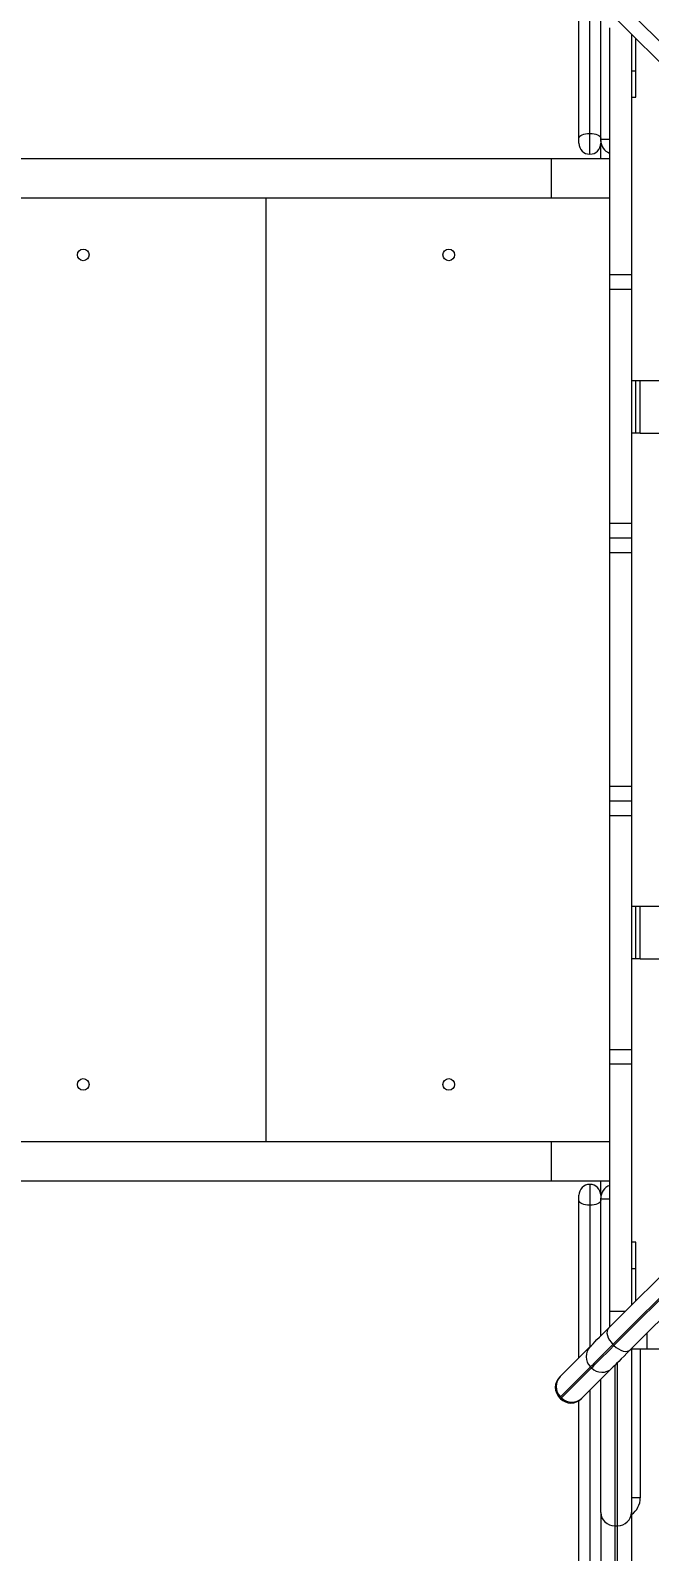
# Model space of a CAD drawing. Header units: millimetres. Extents: x -5609 to 5139, y -3980 to 3221.
# Drawn here: x -531 to -108, y -377 to 665 of the extents above; entities that cross this region are included whole.
import ezdxf

# ---------------------------------------------------------------- set-up
doc = ezdxf.new("R2010")
doc.units = ezdxf.units.MM
for name, color, linetype in [('DIKOM_ОБЪЕКТ', 7, 'Continuous'), ('DIKOM_РАЗМЕР_ЗОНА', 7, 'Continuous'), ('DIKOM_РАЗМЕР_ОБЪЕКТА', 7, 'Continuous')]:
    doc.layers.add(name, color=color, linetype=linetype)
doc.styles.add('style1', font='arial.ttf', dxfattribs={"width": 0.8})
doc.dimstyles.new('1-50', dxfattribs={"dimtxt": 300, "dimasz": 200, "dimexe": 100, "dimexo": 0, "dimgap": 100, "dimtad": 1, "dimtxsty": 'style1', "dimcen": 200, "dimclrd": 7, "dimclre": 7, "dimclrt": 7, "dimadec": 1, "dimazin": 2, "dimtfac": 1, "dimtmove": 0, "dimatfit": 2, "dimfxl": 0, "dimlwd": 25, "dimlwe": 18, "dimarcsym": 0})

# ---------------------------------------------------------------- blocks, each defined once
blk = doc.blocks.new('A$Cc336a1e3')
at = {"color": 7, "linetype": 'Continuous', "lineweight": 15}
for p, q in [((2664, 1863.9), (2664, 1971.1)), ((2687.3, 1961.9), (2750.8, 1898.4)), ((2679, 1862.8), (2679, 1956.1)), ((2747.8, 1887.2), (2684.3, 1950.8)), ((2685, 1939.3), (2685, 1770.2)), ((2700, 1935.1), (2700, 1770.2)), ((2703, 1909.9), (2703, 1932.1)), ((2700, 1909.9), (2703, 1909.9)), ((2703, 1891.9), (2703, 1909.9)), ((2700, 1891.9), (2703, 1891.9)), ((2671.5, 1852.8), (2671.5, 1867.1)), ((2664, 1860.3), (2664, 1863.9)), ((2664, 1860.3), (2664, 1860.3)), ((2679, 1862.3), (2679, 1862.8)), ((2679, 1862.3), (2679, 1860.3)), ((2679, 1862.3), (2679, 1862.3)), ((2679, 1849.9), (2679, 1860.3)), ((2679, 1860.3), (2679, 1860.3)), ((2200, 1849.9), (2645.1, 1849.9)), ((2645.1, 1849.9), (2645.1, 1822.9)), ((2645.1, 1849.9), (2685, 1849.9)), ((2671.5, 1852.8), (2671.5, 1852.8)), ((2143.8, 1822.9), (2645.1, 1822.9)), ((2450, 1822.9), (2450, 1176.9)), ((2645.1, 1822.9), (2685, 1822.9)), ((2700, 1770.2), (2685, 1770.2)), ((2685, 1770.2), (2685, 1760.2)), ((2700, 1760.2), (2685, 1760.2)), ((2685, 1760.2), (2685, 1599.9)), ((2700, 1770.2), (2700, 1760.2)), ((2700, 1760.2), (2700, 1599.9)), ((2700, 1697.9), (2703, 1697.9)), ((2703, 1661.9), (2703, 1697.9)), ((2703, 1697.9), (2706, 1697.9)), ((2706, 1661.9), (2706, 1697.9)), ((2706, 1697.9), (2740, 1697.9)), ((2703, 1661.9), (2700, 1661.9)), ((2706, 1661.9), (2703, 1661.9)), ((2706, 1661.9), (2740, 1661.9)), ((2700, 1599.9), (2685, 1599.9)), ((2685, 1599.9), (2685, 1589.9)), ((2700, 1599.9), (2700, 1589.9)), ((2700, 1589.9), (2685, 1589.9)), ((2685, 1589.9), (2685, 1579.9)), ((2700, 1589.9), (2700, 1579.9)), ((2685, 1579.9), (2685, 1419.9)), ((2700, 1579.9), (2685, 1579.9)), ((2700, 1579.9), (2700, 1419.9)), ((2700, 1419.9), (2685, 1419.9)), ((2685, 1419.9), (2685, 1409.9)), ((2700, 1419.9), (2700, 1409.9)), ((2700, 1409.9), (2685, 1409.9)), ((2685, 1409.9), (2685, 1399.9)), ((2700, 1409.9), (2700, 1399.9)), ((2700, 1399.9), (2685, 1399.9)), ((2685, 1399.9), (2685, 1239.6)), ((2700, 1399.9), (2700, 1239.6)), ((2700, 1337.9), (2703, 1337.9)), ((2703, 1301.9), (2703, 1337.9)), ((2703, 1337.9), (2706, 1337.9)), ((2706, 1301.9), (2706, 1337.9)), ((2706, 1337.9), (2740, 1337.9)), ((2703, 1301.9), (2700, 1301.9)), ((2706, 1301.9), (2703, 1301.9)), ((2706, 1301.9), (2740, 1301.9)), ((2700, 1239.6), (2685, 1239.6)), ((2685, 1239.6), (2685, 1229.7)), ((2700, 1239.6), (2700, 1229.7)), ((2700, 1229.7), (2685, 1229.7)), ((2685, 1229.7), (2685, 1060.5)), ((2700, 1229.7), (2700, 1064.8)), ((2143.8, 1176.9), (2645.1, 1176.9)), ((2645.1, 1176.9), (2645.1, 1149.9)), ((2645.1, 1176.9), (2685, 1176.9)), ((2200, 1149.9), (2645.1, 1149.9)), ((2645.1, 1149.9), (2685, 1149.9)), ((2671.5, 1147.5), (2671.5, 1133.2)), ((2679, 1140), (2679, 1149.9)), ((2664, 1136.5), (2664, 1140)), ((2664, 1028.8), (2664, 1136.5)), ((2679, 1140), (2679, 1138)), ((2679, 1137.5), (2679, 1138)), ((2679, 1043.8), (2679, 1137.5)), ((2684.3, 1049), (2747.8, 1112.6)), ((2703, 1107.9), (2700, 1107.9)), ((2703, 1089.9), (2703, 1107.9)), ((2750.8, 1101.4), (2687.3, 1037.9)), ((2688, 1037.2), (2751.5, 1100.7)), ((2762.7, 1097.7), (2699.1, 1034.2)), ((2700, 1089.9), (2703, 1089.9)), ((2703, 1067.8), (2703, 1089.9)), ((2685, 1060.5), (2685, 1049.9)), ((2685.2, 1049.9), (2685, 1049.9)), ((2651.2, 1016), (2671.8, 1036.5)), ((2687.3, 1037.9), (2688, 1037.2)), ((2700, 1035.1), (2700, 1034.9)), ((2700, 1034.9), (2700, 922.9)), ((2700, 1034.9), (2710.6, 1034.9)), ((2710.6, 1034.9), (2879.8, 1034.9)), ((2672, 1022.6), (2651.5, 1002.1)), ((2652.2, 1001.4), (2672.7, 1021.9)), ((2686.6, 1021.7), (2666.1, 1001.2)), ((2672, 1022.6), (2672.7, 1021.9)), ((2679, 922.9), (2679, 1014.1)), ((2650.8, 1001.4), (2651.5, 1000.7)), ((2651.5, 1002.1), (2652.2, 1001.4)), ((2666.1, 1001.2), (2665.6, 1000.7)), ((2664, 860.3), (2664, 999.4)), ((2706, 932.9), (2700, 932.9)), ((2679, 922.9), (2679, 860.3)), ((2700, 922.9), (2700, 801.5)), ((2688.5, 913.8), (2690.5, 913.8)), ((2688.5, 913.8), (2688.5, 792.4)), ((2690.5, 792.4), (2690.5, 913.8))]:
    blk.add_line(p, q, dxfattribs=at)
at = {"color": 8, "linetype": 'Continuous', "lineweight": 15}
for p, q in [((2671.5, 1867.1), (2671.5, 1963.6)), ((2671.5, 1133.2), (2671.5, 1036.3)), ((2695.7, 1060.5), (2685, 1060.5)), ((2710.6, 1045.6), (2710.6, 1034.9)), ((2706, 1034.9), (2706, 932.9)), ((2688.5, 1023.6), (2688.5, 913.8)), ((2690.5, 913.8), (2690.5, 1025.6)), ((2651.5, 1002.1), (2650.8, 1001.4)), ((2671.5, 1006.6), (2671.5, 857.1))]:
    blk.add_line(p, q, dxfattribs=at)
at = {"color": 7, "linetype": 'Continuous', "lineweight": 15, "flags": 128}
for points in [[(2664, 1863.9), (2664.1, 1864.5), (2664.6, 1865.1), (2665.3, 1865.6), (2666.2, 1866.1), (2667.3, 1866.5), (2668.6, 1866.8), (2670, 1867), (2671.5, 1867.1)], [(2671.5, 1867.1), (2673, 1867), (2674.4, 1866.8), (2675.7, 1866.5), (2676.8, 1866.1), (2677.7, 1865.6), (2678.4, 1865.1), (2678.9, 1864.5), (2679, 1863.9)], [(2679.2, 1860.3), (2679.2, 1860.4), (2679, 1862.3)], [(2671.5, 1133.2), (2670, 1133.3), (2668.6, 1133.5), (2667.3, 1133.8), (2666.2, 1134.2), (2665.3, 1134.7), (2664.6, 1135.2), (2664.1, 1135.8), (2664, 1136.5)], [(2679, 1136.5), (2678.9, 1135.8), (2678.4, 1135.2), (2677.7, 1134.7), (2676.8, 1134.2), (2675.7, 1133.8), (2674.4, 1133.5), (2673, 1133.3), (2671.5, 1133.2)], [(2671.8, 1036.5), (2672.6, 1037.3), (2673.7, 1038.4), (2674.9, 1039.7), (2676.4, 1041.2), (2678.1, 1042.9), (2680, 1044.8), (2682.1, 1046.8), (2684.3, 1049)], [(2684.3, 1049), (2683.6, 1048.1), (2683.3, 1046.9), (2683.2, 1045.6), (2683.5, 1044.1), (2684.1, 1042.5), (2684.9, 1040.9), (2686, 1039.4), (2687.3, 1037.9)], [(2687.3, 1037.9), (2684.6, 1035.2), (2682.1, 1032.7), (2679.8, 1030.4), (2677.7, 1028.3), (2675.9, 1026.5), (2674.3, 1024.9), (2673, 1023.6), (2672, 1022.6)], [(2672.7, 1021.9), (2673.7, 1022.9), (2675, 1024.2), (2676.6, 1025.8), (2678.4, 1027.6), (2680.5, 1029.7), (2682.8, 1032), (2685.3, 1034.5), (2688, 1037.2)], [(2699.1, 1034.2), (2696.9, 1032), (2694.9, 1029.9), (2693, 1028), (2691.3, 1026.3), (2689.8, 1024.8), (2688.5, 1023.6), (2687.4, 1022.5), (2686.6, 1021.7)], [(2688, 1037.2), (2689.5, 1035.9), (2691, 1034.8), (2692.6, 1034), (2694.2, 1033.4), (2695.7, 1033.1), (2697, 1033.2), (2698.2, 1033.5), (2699.1, 1034.2)], [(2650.8, 1015.5), (2650.9, 1015.6), (2651.2, 1016)]]:
    blk.add_lwpolyline(points, dxfattribs=at)
at = {"color": 8, "linetype": 'Continuous', "lineweight": 15, "flags": 128}
blk.add_lwpolyline([(2651.5, 1000.7), (2651.5, 1000.7), (2651.7, 1000.9), (2652.2, 1001.4)], dxfattribs=at)
at = {"color": 7, "linetype": 'Continuous', "lineweight": 15}
for centre in [(2325, 1783.9), (2575, 1783.9), (2325, 1215.9), (2575, 1215.9)]:
    blk.add_circle(centre, 4, dxfattribs=at)
for centre, radius, start, end in [((2671.5, 1860.3), 7.5, 180, 270), ((2671.5, 1860.3), 7.5, 180, 270), ((2671.5, 1860.3), 7.5, 270, 360), ((2671.5, 1860.3), 7.5, 270, 0), ((2688.5, 1862.3), 9.5, 180, 248.3817), ((2688.5, 1862.3), 9.5, 180, 248.3817), ((2688.5, 1862.3), 9.5, 180, 248.3817), ((2671.5, 1140), 7.5, 90, 180), ((2671.5, 1140), 7.5, 0, 90), ((2688.5, 1138), 9.5, 111.6183, 180), ((2678.8, 1029.7), 9.84, 135.9748, 225.9431), ((2679.8, 1028.7), 9.84, 224.057, 314.0251), ((2657.9, 1008.5), 10, 135, 225), ((2658.3, 1009.2), 9.84, 135.9748, 225.9431), ((2658.6, 1007.8), 10, 225, 315), ((2659.3, 1008.2), 9.84, 224.0569, 314.0252), ((2688.3, 923.1), 9.3, 181.3083, 271.2506), ((2690.7, 923.1), 9.3, 268.7496, 358.6913)]:
    blk.add_arc(centre, radius, start, end, dxfattribs=at)
at = {"color": 8, "linetype": 'Continuous', "lineweight": 15}
blk.add_arc((2692, 932.9), 14, 304.8499, 0, dxfattribs=at)
for points, knots in [([(2685, 1862.8), (2684.2, 1862.8), (2682.3, 1862.8), (2680.3, 1862.8), (2679.2, 1862.8), (2679, 1862.8), (2679, 1862.8), (2679, 1862.8)], [0, 0, 0, 0, 0.247147, 0.530375, 0.813597, 0.987573, 1, 1, 1, 1]), ([(2679, 1137.5), (2679, 1137.5), (2679, 1137.5), (2679.2, 1137.5), (2680.3, 1137.5), (2682.3, 1137.5), (2684.2, 1137.5), (2685, 1137.5)], [0, 0, 0, 0, 0.012427, 0.186386, 0.469614, 0.752848, 1, 1, 1, 1])]:
    blk.add_open_spline(points, degree=3, knots=knots, dxfattribs=at)
blk = doc.blocks.new('*D1')
at = {"layer": 'Defpoints', "color": 0, "transparency": 16777216}
for p in [(791.3, 1721.4), (-4598.5, -1272.9), (790.3, -1272.9)]:
    blk.add_point(p, dxfattribs=at)
at = {"layer": 'DIKOM_РАЗМЕР_ОБЪЕКТА', "color": 7, "lineweight": 18, "transparency": 16777216}
for p, q in [((791.3, 1721.4), (-4698.5, 1721.4)), ((790.3, -1272.9), (-4698.5, -1272.9))]:
    blk.add_line(p, q, dxfattribs=at)
at = {"layer": 'DIKOM_РАЗМЕР_ОБЪЕКТА', "color": 7, "lineweight": 25, "transparency": 16777216}
blk.add_line((-4598.5, 1521.4), (-4598.5, -1072.9), dxfattribs=at)
at = {"layer": 'DIKOM_РАЗМЕР_ОБЪЕКТА', "color": 7, "transparency": 16777216}
for points in [[(-4631.8, 1521.4), (-4565.2, 1521.4), (-4598.5, 1721.4)], [(-4631.8, -1072.9), (-4565.2, -1072.9), (-4598.5, -1272.9)]]:
    blk.add_solid(points, dxfattribs=at)
at = {"layer": 'DIKOM_РАЗМЕР_ОБЪЕКТА', "color": 7, "transparency": 16777216, "insert": (-4851.8, 224.3), "char_height": 300, "attachment_point": 5, "rotation": 90, "style": 'style1'}
blk.add_mtext('3000', dxfattribs=at)
blk = doc.blocks.new('*D2')
at = {"layer": 'Defpoints', "color": 0, "transparency": 16777216}
for p in [(-5158.5, 3221.4), (639.3, 3221.4), (2080.3, -2772.9)]:
    blk.add_point(p, dxfattribs=at)
at = {"layer": 'DIKOM_РАЗМЕР_ЗОНА', "color": 7, "lineweight": 18, "transparency": 16777216}
for p, q in [((639.3, 3221.4), (-5258.5, 3221.4)), ((2080.3, -2772.9), (-5258.5, -2772.9))]:
    blk.add_line(p, q, dxfattribs=at)
at = {"layer": 'DIKOM_РАЗМЕР_ЗОНА', "color": 7, "lineweight": 25, "transparency": 16777216}
blk.add_line((-5158.5, -2572.9), (-5158.5, 3021.4), dxfattribs=at)
at = {"layer": 'DIKOM_РАЗМЕР_ЗОНА', "color": 7, "transparency": 16777216}
for points in [[(-5191.8, 3021.4), (-5125.2, 3021.4), (-5158.5, 3221.4)], [(-5191.8, -2572.9), (-5125.2, -2572.9), (-5158.5, -2772.9)]]:
    blk.add_solid(points, dxfattribs=at)
at = {"layer": 'DIKOM_РАЗМЕР_ЗОНА', "color": 7, "transparency": 16777216, "insert": (-5411.7, 224.3), "char_height": 300, "attachment_point": 5, "rotation": 90, "style": 'style1'}
blk.add_mtext('6000', dxfattribs=at)
blk = doc.blocks.new('*D3')
at = {"layer": 'Defpoints', "color": 0, "transparency": 16777216}
for p in [(3639.9, 380.1), (-2820.2, -123), (3639.9, -3311)]:
    blk.add_point(p, dxfattribs=at)
at = {"layer": 'DIKOM_РАЗМЕР_ОБЪЕКТА', "color": 7, "lineweight": 18, "transparency": 16777216}
for p, q in [((3639.9, 380.1), (3639.9, -3411)), ((-2820.2, -123), (-2820.2, -3411))]:
    blk.add_line(p, q, dxfattribs=at)
at = {"layer": 'DIKOM_РАЗМЕР_ОБЪЕКТА', "color": 7, "lineweight": 25, "transparency": 16777216}
blk.add_line((-2620.2, -3311), (3439.9, -3311), dxfattribs=at)
at = {"layer": 'DIKOM_РАЗМЕР_ОБЪЕКТА', "color": 7, "transparency": 16777216}
for points in [[(-2620.2, -3277.7), (-2620.2, -3344.3), (-2820.2, -3311)], [(3439.9, -3277.7), (3439.9, -3344.3), (3639.9, -3311)]]:
    blk.add_solid(points, dxfattribs=at)
at = {"layer": 'DIKOM_РАЗМЕР_ОБЪЕКТА', "color": 7, "transparency": 16777216, "insert": (300, -3057.8), "char_height": 300, "attachment_point": 5, "style": 'style1'}
blk.add_mtext('6450', dxfattribs=at)

msp = doc.modelspace()

# ---------------------------------------------------------------- block references
at = {"layer": 'DIKOM_ОБЪЕКТ'}
msp.add_blockref('A$Cc336a1e3', (-2820.166, -1272.903), dxfattribs=at)

# ---------------------------------------------------------------- dimensions: what is measured, and where the dimension line sits
at = {"layer": 'DIKOM_РАЗМЕР_ЗОНА'}
dim = msp.add_linear_dim(base=(-5158.5, 3221.444), p1=(2080.276, -2772.903), p2=(639.334, 3221.444), angle=90, text='6000', dimstyle='1-50', dxfattribs=at)
dim.commit()
dim.dimension.update_dxf_attribs({"geometry": '*D2', "text_midpoint": (-5158.5, 224.27), "dimtype": 160})
at = {"layer": 'DIKOM_РАЗМЕР_ОБЪЕКТА'}
dim = msp.add_linear_dim(base=(-4598.5, -1272.903), p1=(791.335, 1721.444), p2=(790.335, -1272.903), angle=90, text='3000', dimstyle='1-50', dxfattribs=at)
dim.commit()
dim.dimension.update_dxf_attribs({"geometry": '*D1', "text_midpoint": (-4598.5, 224.27), "dimtype": 160})
dim = msp.add_linear_dim(base=(3639.915, -3311), p1=(-2820.166, -123), p2=(3639.915, 380.085), text='6450', dimstyle='1-50', dxfattribs=at)
dim.commit()
dim.dimension.update_dxf_attribs({"geometry": '*D3', "text_midpoint": (300, -3311), "dimtype": 160})

doc.saveas('drawing.dxf')
